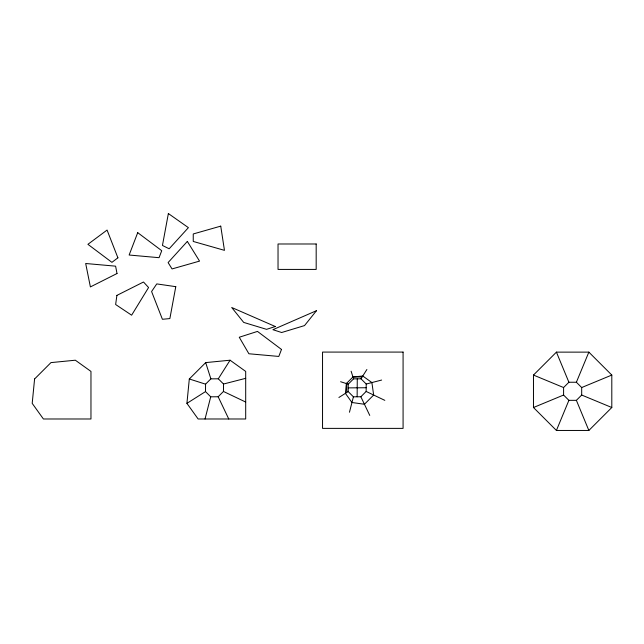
<?xml version="1.0" encoding="UTF-8"?>
<svg xmlns="http://www.w3.org/2000/svg" width="644" height="644" viewBox="0 0 644 644"><rect width="100%" height="100%" fill="white"/><g stroke="black" fill="none" stroke-linecap="round" stroke-linejoin="round"><path stroke-width="0.97" d="M205.508 391.592L205.565 384.162L210.87 378.857L218.3 378.801L223.524 384.025L223.46 391.455L218.163 396.76L210.725 396.817L205.508 391.592L186.921 403.361L198.127 418.986L245.694 418.986L245.694 371.419L230.069 360.213L205.686 362.604L189.312 378.978L186.921 403.361M348.203 391.592L348.259 384.162L353.556 378.857L360.994 378.801L366.211 384.025L366.154 391.455L360.857 396.76L353.419 396.817L348.203 391.592L338.905 397.477M357.138 396.784L357.275 378.833M205.034 418.986L210.725 396.817M349.459 412.241L353.419 396.817M556.416 430.458L588.858 430.458L611.8 407.515L611.8 375.066L588.858 352.131L556.416 352.131L533.474 375.066L533.474 407.515L556.416 430.458L568.894 400.335L576.38 400.335L581.685 395.038L581.685 387.543L576.38 382.246L568.894 382.246L563.589 387.543L563.589 395.038L568.894 400.335M576.38 382.246L588.858 352.131M218.3 378.801L230.069 360.213M360.994 378.801L366.879 369.511M352.952 376.973L346.367 383.558L345.401 393.363L351.954 402.5L364.432 404.263L373.657 395.038L371.894 382.56L362.765 376.007L352.952 376.973L361.735 376.973M533.474 407.515L563.589 395.038M581.685 387.543L611.8 375.066M223.524 384.025L245.694 378.326M366.211 384.025L381.634 380.057M348.227 387.881L366.178 387.736M340.604 381.723L348.259 384.162M189.312 378.978L205.565 384.162M533.474 375.066L563.589 387.543M581.685 395.038L611.8 407.515M366.154 391.455L384.822 400.351M223.46 391.455L245.694 402.049M360.857 396.76L369.753 415.428M218.163 396.76L228.757 418.986M556.416 352.131L568.894 382.246M576.38 400.335L588.858 430.458M351.117 371.21L353.556 378.857M205.686 362.604L210.87 378.857M346.746 383.18L346.746 391.954M34.591 378.978L32.2 403.361L43.406 418.986L90.965 418.986L90.965 371.419L75.348 360.213L50.965 362.604L34.591 378.978M116.894 295.395L115.638 304.515L131.626 315.19L148.579 287.522L143.499 282.008L116.894 295.395M168.366 213.542L162.449 245.453L169.163 248.785L188.402 227.646L168.366 213.542M175.78 286.669L169.871 318.579L162.409 319.287L151.59 291.531L156.758 283.907L175.78 286.669M137.719 232.661L129.138 255.024L159.052 257.689L161.741 250.693L137.719 232.661M281.492 349.442L278.804 356.438L248.89 353.765L239.262 337.247L257.471 331.41L281.492 349.442M316.494 310.682L304.523 325.59L281.661 332.513L272.903 329.688L316.494 310.682M187.34 241.419L168.1 262.567L172.053 268.934L199.543 261.102L187.34 241.419M117.9 257.817L111.927 262.349L87.914 244.318L107.073 230.061L117.9 257.817M117.007 273.523L90.393 286.918L85.684 263.501L115.606 266.165L117.007 273.523M275.31 326.516L266.552 329.342L243.69 322.411L231.719 307.502L275.31 326.516M220.739 226.133L193.248 233.957L193.248 241.452L224.458 250.347L220.739 226.133M316.18 243.987L278.031 243.987L278.031 269.417L316.18 269.417L316.18 243.987M403.08 352.083L322.539 352.083L322.539 428.381L403.08 428.381L403.08 352.083"/></g></svg>
